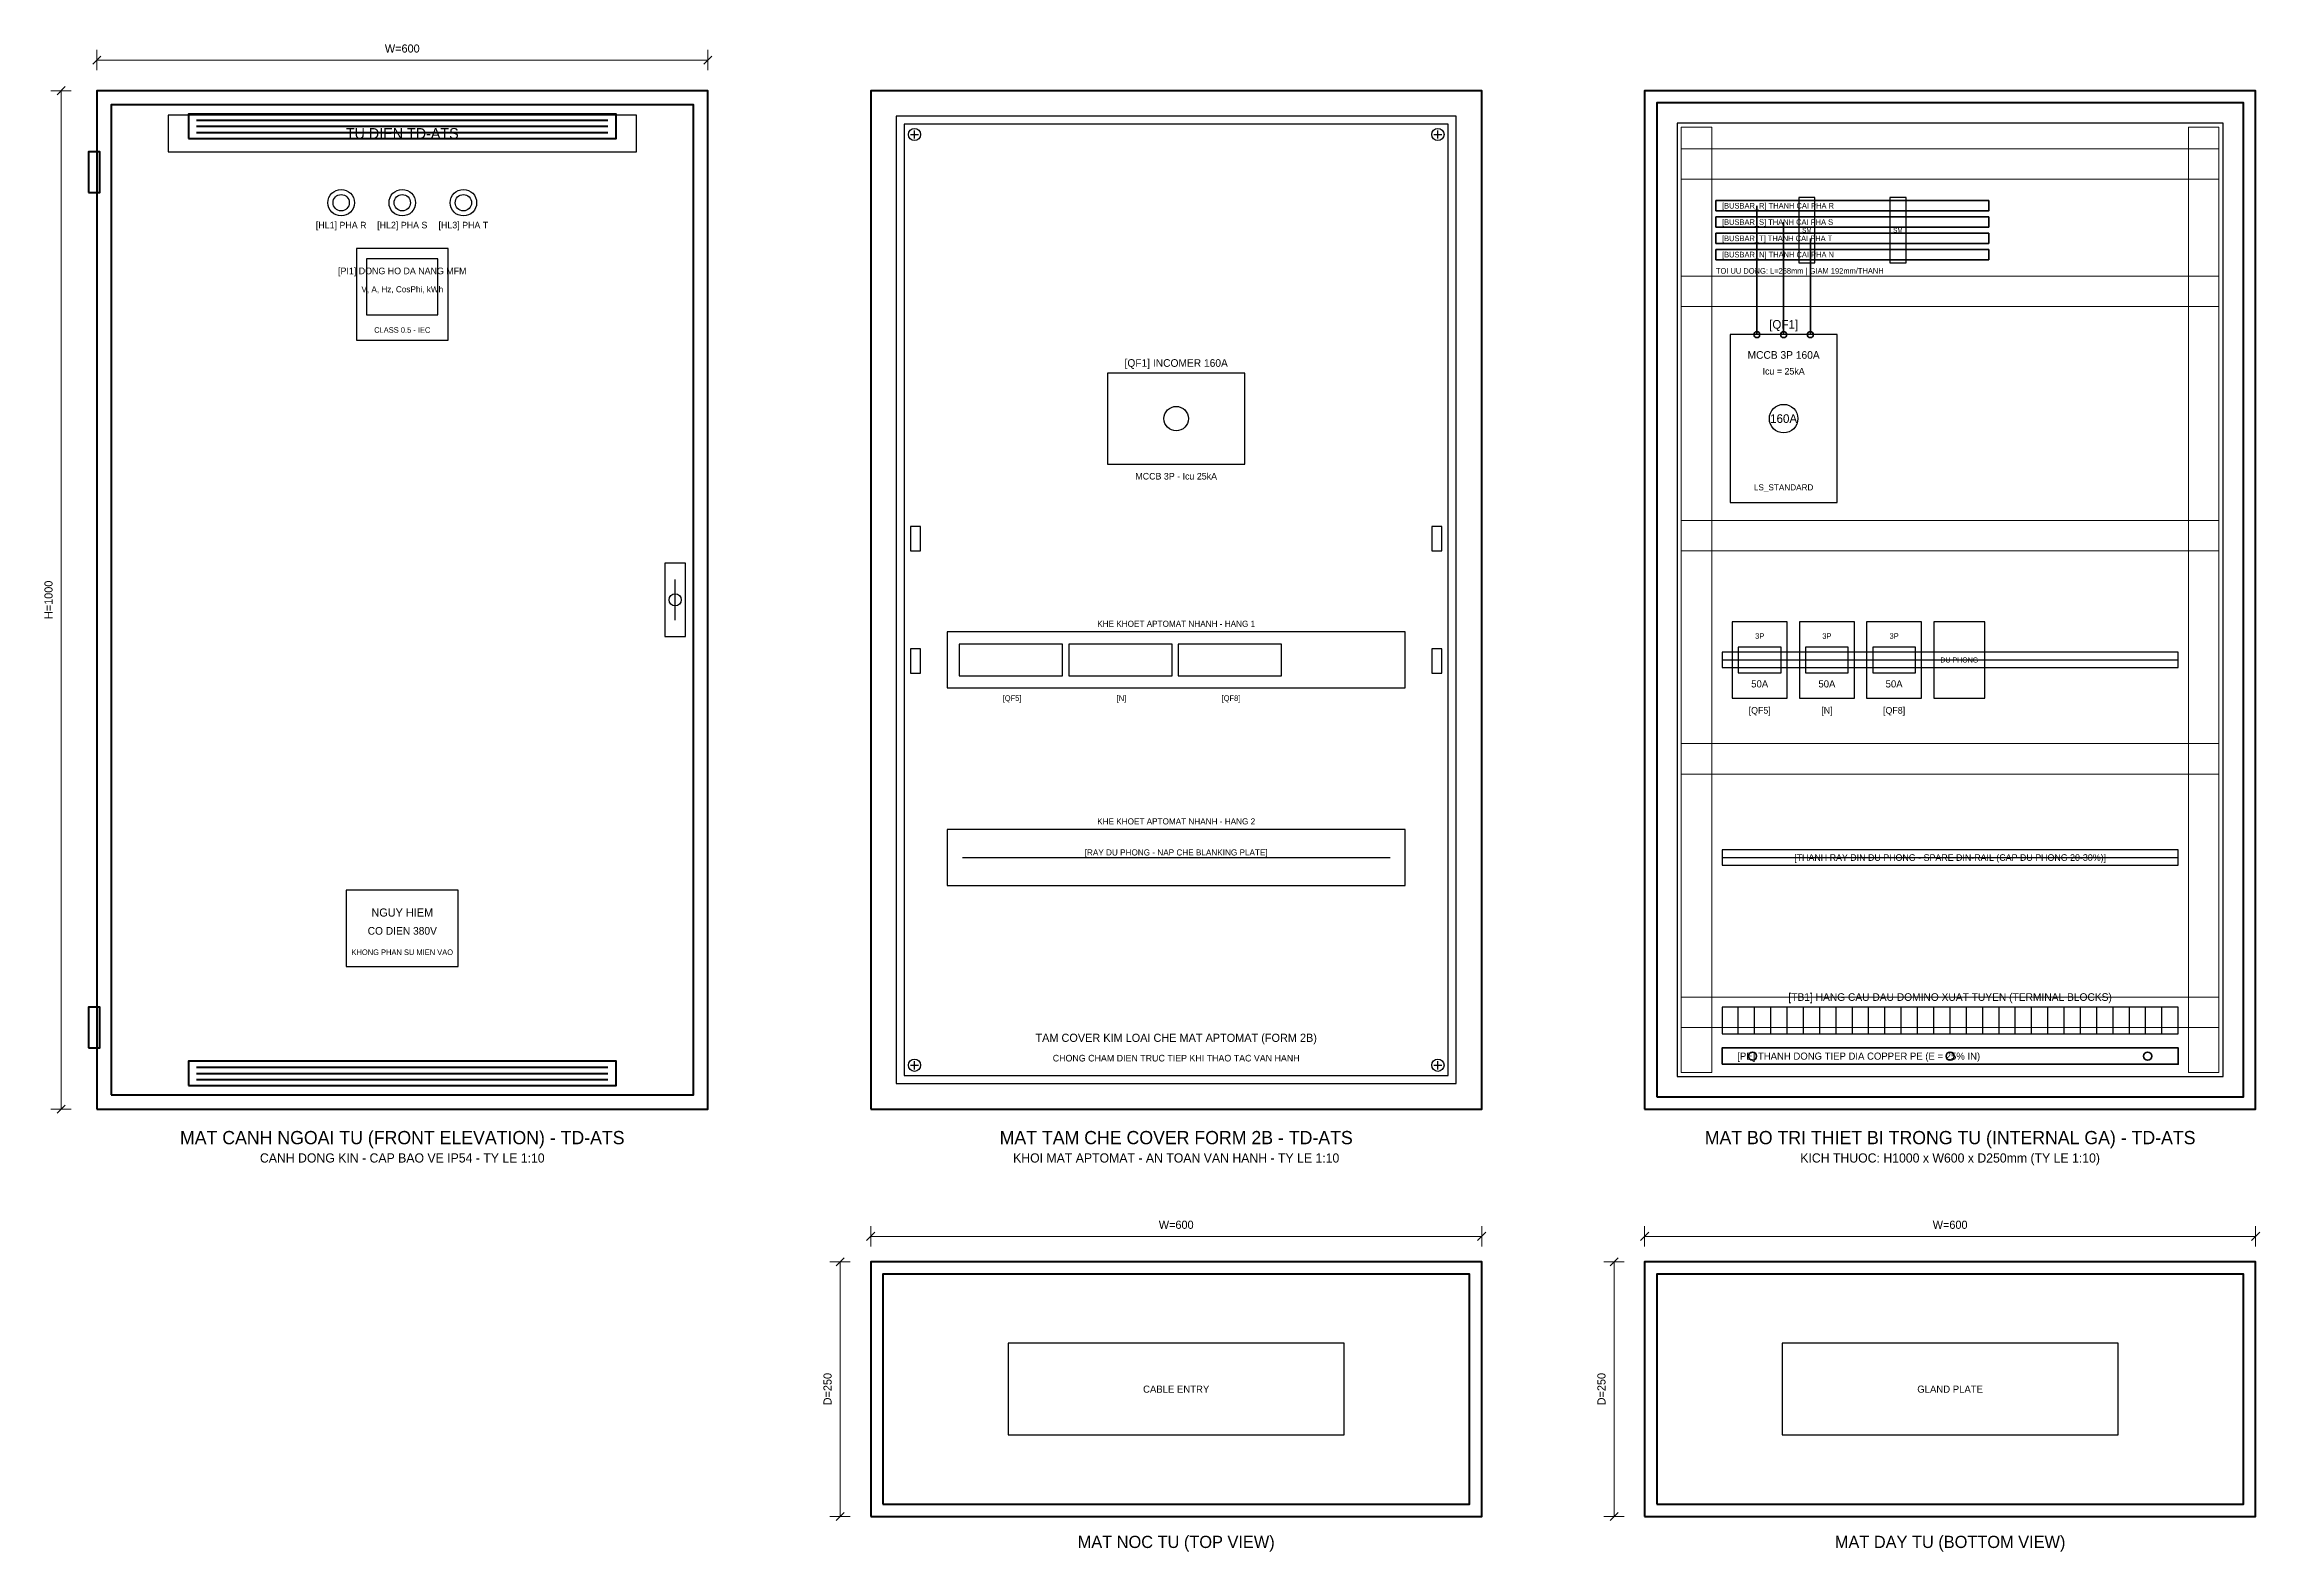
# Model space of a CAD drawing. Header units: metres. Extents: x 48 to 4350, y -335 to 1146.
# Drawn here: x 48 to 2224, y -335 to 1146 of the extents above; entities that cross this region are included whole.
import ezdxf
from ezdxf.enums import TextEntityAlignment as Align

# ---------------------------------------------------------------- set-up
doc = ezdxf.new("R2010")
doc.units = ezdxf.units.M
for name, color, linetype, lineweight in [('0_COPPER', 3, 'Continuous', 35), ('0_DEVICES', 7, 'Continuous', 30), ('0_DIM', 1, 'Continuous', 15), ('0_DOOR_ITEMS', 1, 'Continuous', 25), ('0_DUCTS', 8, 'Continuous', 18), ('0_FRAME', 6, 'Continuous', 40), ('0_PLATE', 4, 'Continuous', 25), ('0_TEXT', 7, 'Continuous', 20), ('0_TEXT_TITLE', 3, 'Continuous', 30)]:
    doc.layers.add(name, color=color, linetype=linetype, lineweight=lineweight)

msp = doc.modelspace()

# ---------------------------------------------------------------- linework, layer by layer
at = {"layer": '0_COPPER', "color": 1}
msp.add_line((1730.2, 860.5), (1730.2, 987), dxfattribs=at)
at = {"layer": '0_COPPER', "color": 2}
msp.add_line((1756.5, 860.5), (1756.5, 971), dxfattribs=at)
at = {"layer": '0_COPPER', "color": 3}
msp.add_line((1782.8, 860.5), (1782.8, 955), dxfattribs=at)
at = {"layer": '0_COPPER', "color": 1}
msp.add_lwpolyline([(1690, 982), (1958, 982), (1958, 992), (1690, 992), (1690, 982)], close=True, dxfattribs=at)
at = {"layer": '0_COPPER', "color": 2}
msp.add_lwpolyline([(1690, 966), (1958, 966), (1958, 976), (1690, 976), (1690, 966)], close=True, dxfattribs=at)
at = {"layer": '0_COPPER', "color": 5}
msp.add_lwpolyline([(1690, 950), (1958, 950), (1958, 960), (1690, 960), (1690, 950)], close=True, dxfattribs=at)
at = {"layer": '0_COPPER', "color": 4}
msp.add_lwpolyline([(1690, 934), (1958, 934), (1958, 944), (1690, 944), (1690, 934)], close=True, dxfattribs=at)
at = {"layer": '0_COPPER', "color": 3}
msp.add_lwpolyline([(1696, 144), (2144, 144), (2144, 160), (1696, 160), (1696, 144)], close=True, dxfattribs=at)
at = {"layer": '0_COPPER', "color": 1}
msp.add_circle((1730.2, 860.5), 3, dxfattribs=at)
at = {"layer": '0_COPPER', "color": 2}
msp.add_circle((1756.5, 860.5), 3, dxfattribs=at)
at = {"layer": '0_COPPER', "color": 3}
for centre, radius in [((1782.8, 860.5), 3), ((1726, 152), 4), ((1920, 152), 4), ((2114, 152), 4)]:
    msp.add_circle(centre, radius, dxfattribs=at)
at = {"layer": '0_DEVICES'}
for p, q in [((668, 580), (668, 620)), ((1712, 174), (1712, 200)), ((1728, 174), (1728, 200)), ((1744, 174), (1744, 200)), ((1760, 174), (1760, 200)), ((1776, 174), (1776, 200)), ((1792, 174), (1792, 200)), ((1808, 174), (1808, 200)), ((1824, 174), (1824, 200)), ((1840, 174), (1840, 200)), ((1856, 174), (1856, 200)), ((1872, 174), (1872, 200)), ((1888, 174), (1888, 200)), ((1904, 174), (1904, 200)), ((1920, 174), (1920, 200)), ((1936, 174), (1936, 200)), ((1952, 174), (1952, 200)), ((1968, 174), (1968, 200)), ((1984, 174), (1984, 200)), ((2000, 174), (2000, 200)), ((2016, 174), (2016, 200)), ((2032, 174), (2032, 200)), ((2048, 174), (2048, 200)), ((2064, 174), (2064, 200)), ((2080, 174), (2080, 200)), ((2096, 174), (2096, 200)), ((2112, 174), (2112, 200)), ((2128, 174), (2128, 200))]:
    msp.add_line(p, q, dxfattribs=at)
at = {"layer": '0_DEVICES', "color": 8}
msp.add_line((950, 347), (1370, 347), dxfattribs=at)
at = {"layer": '0_DEVICES'}
for points in [[(1704, 695.5), (1809, 695.5), (1809, 860.5), (1704, 860.5), (1704, 695.5)], [(1092.5, 733.4), (1227.5, 733.4), (1227.5, 822.6), (1092.5, 822.6), (1092.5, 733.4)], [(899, 648), (909, 648), (909, 672), (899, 672), (899, 648)], [(1411, 648), (1421, 648), (1421, 672), (1411, 672), (1411, 648)], [(658, 564), (678, 564), (678, 636), (658, 636), (658, 564)], [(935, 513.5), (1385, 513.5), (1385, 568.5), (935, 568.5), (935, 513.5)], [(1706, 503.5), (1760, 503.5), (1760, 578.5), (1706, 578.5), (1706, 503.5)], [(1772, 503.5), (1826, 503.5), (1826, 578.5), (1772, 578.5), (1772, 503.5)], [(1838, 503.5), (1892, 503.5), (1892, 578.5), (1838, 578.5), (1838, 503.5)], [(899, 528), (909, 528), (909, 552), (899, 552), (899, 528)], [(947, 525.5), (1048.5, 525.5), (1048.5, 556.5), (947, 556.5), (947, 525.5)], [(1054.5, 525.5), (1156, 525.5), (1156, 556.5), (1054.5, 556.5), (1054.5, 525.5)], [(1162, 525.5), (1263.5, 525.5), (1263.5, 556.5), (1162, 556.5), (1162, 525.5)], [(1411, 528), (1421, 528), (1421, 552), (1411, 552), (1411, 528)], [(1712, 528.5), (1754, 528.5), (1754, 553.5), (1712, 553.5), (1712, 528.5)], [(1778, 528.5), (1820, 528.5), (1820, 553.5), (1778, 553.5), (1778, 528.5)], [(1844, 528.5), (1886, 528.5), (1886, 553.5), (1844, 553.5), (1844, 528.5)], [(935, 319.5), (1385, 319.5), (1385, 374.5), (935, 374.5), (935, 319.5)], [(1696, 174), (2144, 174), (2144, 200), (1696, 200), (1696, 174)]]:
    msp.add_lwpolyline(points, close=True, dxfattribs=at)
for centre, radius in [((1160, 778), 12), ((1756.5, 778), 14), ((668, 600), 6)]:
    msp.add_circle(centre, radius, dxfattribs=at)
at = {"layer": '0_DIM', "color": 1}
for p, q in [((96, 1126), (104, 1134)), ((100, 1120), (100, 1140)), ((696, 1126), (704, 1134)), ((700, 1120), (700, 1140)), ((100, 1130), (700, 1130)), ((55, 1100), (75, 1100)), ((61, 1096), (69, 1104)), ((65, 100), (65, 1100)), ((55, 100), (75, 100)), ((61, 96), (69, 104)), ((856, -29), (864, -21)), ((860, -35), (860, -15)), ((1456, -29), (1464, -21)), ((1460, -35), (1460, -15)), ((1616, -29), (1624, -21)), ((1620, -35), (1620, -15)), ((2216, -29), (2224, -21)), ((2220, -35), (2220, -15)), ((860, -25), (1460, -25)), ((1620, -25), (2220, -25)), ((820, -50), (840, -50)), ((826, -54), (834, -46)), ((830, -300), (830, -50)), ((1580, -50), (1600, -50)), ((1586, -54), (1594, -46)), ((1590, -300), (1590, -50)), ((820, -300), (840, -300)), ((826, -304), (834, -296)), ((1580, -300), (1600, -300)), ((1586, -304), (1594, -296))]:
    msp.add_line(p, q, dxfattribs=at)
at = {"layer": '0_DOOR_ITEMS', "color": 7}
msp.add_lwpolyline([(355, 855), (445, 855), (445, 945), (355, 945), (355, 855)], close=True, dxfattribs=at)
at = {"layer": '0_DOOR_ITEMS', "color": 4}
msp.add_lwpolyline([(365, 880), (435, 880), (435, 935), (365, 935), (365, 880)], close=True, dxfattribs=at)
at = {"layer": '0_DOOR_ITEMS', "color": 2}
msp.add_lwpolyline([(345, 240), (455, 240), (455, 315), (345, 315), (345, 240)], close=True, dxfattribs=at)
at = {"layer": '0_DOOR_ITEMS', "color": 1}
for radius in [13, 8]:
    msp.add_circle((340, 990), radius, dxfattribs=at)
at = {"layer": '0_DOOR_ITEMS', "color": 2}
for radius in [13, 8]:
    msp.add_circle((400, 990), radius, dxfattribs=at)
at = {"layer": '0_DOOR_ITEMS', "color": 3}
for radius in [13, 8]:
    msp.add_circle((460, 990), radius, dxfattribs=at)
at = {"layer": '0_DUCTS'}
for points in [[(1656, 136), (1686, 136), (1686, 1064), (1656, 1064), (1656, 136)], [(2154, 136), (2184, 136), (2184, 1064), (2154, 1064), (2154, 136)], [(1656, 1013), (2184, 1013), (2184, 1043), (1656, 1043), (1656, 1013)], [(1656, 888), (2184, 888), (2184, 918), (1656, 918), (1656, 888)], [(1656, 648), (2184, 648), (2184, 678), (1656, 678), (1656, 648)], [(1656, 429), (2184, 429), (2184, 459), (1656, 459), (1656, 429)], [(1656, 180), (2184, 180), (2184, 210), (1656, 210), (1656, 180)]]:
    msp.add_lwpolyline(points, close=True, dxfattribs=at)
at = {"layer": '0_FRAME'}
for p, q in [((198, 1071), (602, 1071)), ((198, 1065), (602, 1065)), ((198, 1059), (602, 1059)), ((198, 141), (602, 141)), ((198, 135), (602, 135)), ((198, 129), (602, 129))]:
    msp.add_line(p, q, dxfattribs=at)
for points in [[(100, 100), (700, 100), (700, 1100), (100, 1100), (100, 100)], [(860, 100), (1460, 100), (1460, 1100), (860, 1100), (860, 100)], [(1620, 100), (2220, 100), (2220, 1100), (1620, 1100), (1620, 100)], [(1632, 112), (2208, 112), (2208, 1088), (1632, 1088), (1632, 112)], [(114, 114), (686, 114), (686, 1086), (114, 1086), (114, 114)], [(190, 1053), (610, 1053), (610, 1077), (190, 1077), (190, 1053)], [(92, 1000), (103, 1000), (103, 1040), (92, 1040), (92, 1000)], [(92, 160), (103, 160), (103, 200), (92, 200), (92, 160)], [(190, 123), (610, 123), (610, 147), (190, 147), (190, 123)], [(860, -300), (1460, -300), (1460, -50), (860, -50), (860, -300)], [(872, -288), (1448, -288), (1448, -62), (872, -62), (872, -288)], [(1620, -300), (2220, -300), (2220, -50), (1620, -50), (1620, -300)], [(1632, -288), (2208, -288), (2208, -62), (1632, -62), (1632, -288)]]:
    msp.add_lwpolyline(points, close=True, dxfattribs=at)
at = {"layer": '0_PLATE', "color": 4}
for p, q in [((899, 1057), (907, 1057)), ((903, 1053), (903, 1061)), ((1413, 1057), (1421, 1057)), ((1417, 1053), (1417, 1061)), ((899, 143), (907, 143)), ((903, 139), (903, 147)), ((1413, 143), (1421, 143)), ((1417, 139), (1417, 147))]:
    msp.add_line(p, q, dxfattribs=at)
at = {"layer": '0_PLATE'}
for p, q in [((1696, 541), (2144, 541)), ((1696, 347), (2144, 347))]:
    msp.add_line(p, q, dxfattribs=at)
at = {"layer": '0_PLATE', "color": 4}
for points in [[(170, 1040), (630, 1040), (630, 1076), (170, 1076), (170, 1040)], [(885, 125), (1435, 125), (1435, 1075), (885, 1075), (885, 125)], [(893, 133), (1427, 133), (1427, 1067), (893, 1067), (893, 133)]]:
    msp.add_lwpolyline(points, close=True, dxfattribs=at)
at = {"layer": '0_PLATE'}
for points in [[(1652, 132), (2188, 132), (2188, 1068), (1652, 1068), (1652, 132)], [(1696, 533.5), (2144, 533.5), (2144, 548.5), (1696, 548.5), (1696, 533.5)], [(1696, 339.5), (2144, 339.5), (2144, 354.5), (1696, 354.5), (1696, 339.5)], [(995, -220), (1325, -220), (1325, -130), (995, -130), (995, -220)], [(1755, -220), (2085, -220), (2085, -130), (1755, -130), (1755, -220)]]:
    msp.add_lwpolyline(points, close=True, dxfattribs=at)
at = {"layer": '0_PLATE', "color": 8}
for points in [[(1771.3, 931), (1787.3, 931), (1787.3, 995), (1771.3, 995), (1771.3, 931)], [(1860.7, 931), (1876.7, 931), (1876.7, 995), (1860.7, 995), (1860.7, 931)], [(1904, 503.5), (1954, 503.5), (1954, 578.5), (1904, 578.5), (1904, 503.5)]]:
    msp.add_lwpolyline(points, close=True, dxfattribs=at)
at = {"layer": '0_PLATE', "color": 4}
for centre in [(903, 1057), (1417, 1057), (903, 143), (1417, 143)]:
    msp.add_circle(centre, 6, dxfattribs=at)

# ---------------------------------------------------------------- texts
at = {"layer": '0_COPPER', "color": 3}
for s, height, p in [('TOI UU DONG: L=268mm | GIAM 192mm/THANH', 5.5, (1690, 923)), ('[PE] THANH DONG TIEP DIA COPPER PE (E = 25% IN)', 7, (1711, 152))]:
    msp.add_text(s, height=height, dxfattribs=at).set_placement(p, align=Align.MIDDLE_LEFT)
at = {"layer": '0_TEXT', "color": 1}
for p in [(400, 1135), (1160, -20), (1920, -20)]:
    msp.add_text('W=600', height=8, dxfattribs=at).set_placement(p, align=Align.BOTTOM_CENTER)
msp.add_text('[BUSBAR_R] THANH CAI PHA R', height=5.5, dxfattribs=at).set_placement((1696, 987), align=Align.MIDDLE_LEFT)
msp.add_text('[HL1] PHA R', height=6.5, dxfattribs=at).set_placement((340, 968), align=Align.MIDDLE_CENTER)
at = {"layer": '0_TEXT', "color": 2}
for s, height, p in [('[HL2] PHA S', 6.5, (400, 968)), ('KHONG PHAN SU MIEN VAO', 5.5, (400, 254))]:
    msp.add_text(s, height=height, dxfattribs=at).set_placement(p, align=Align.MIDDLE_CENTER)
at = {"layer": '0_TEXT', "color": 3}
msp.add_text('[HL3] PHA T', height=6.5, dxfattribs=at).set_placement((460, 968), align=Align.MIDDLE_CENTER)
at = {"layer": '0_TEXT', "color": 2}
msp.add_text('[BUSBAR_S] THANH CAI PHA S', height=5.5, dxfattribs=at).set_placement((1696, 971), align=Align.MIDDLE_LEFT)
at = {"layer": '0_TEXT', "color": 5}
msp.add_text('[BUSBAR_T] THANH CAI PHA T', height=5.5, dxfattribs=at).set_placement((1696, 955), align=Align.MIDDLE_LEFT)
at = {"layer": '0_TEXT', "color": 8}
for s, height, p in [('SM', 4.5, (1779.3, 963)), ('SM', 4.5, (1868.7, 963)), ('DU PHONG', 5, (1929, 541)), ('[RAY DU PHONG - NAP CHE BLANKING PLATE]', 6, (1160, 352)), ('[THANH RAY DIN DU PHONG - SPARE DIN-RAIL (CAP DU PHONG 20-30%)]', 6.5, (1920, 347))]:
    msp.add_text(s, height=height, dxfattribs=at).set_placement(p, align=Align.MIDDLE_CENTER)
at = {"layer": '0_TEXT', "color": 4}
msp.add_text('[BUSBAR_N] THANH CAI PHA N', height=5.5, dxfattribs=at).set_placement((1696, 939), align=Align.MIDDLE_LEFT)
at = {"layer": '0_TEXT'}
for s, height, p in [('V, A, Hz, CosPhi, kWh', 6, (400, 905)), ('CLASS 0.5 - IEC', 5.5, (400, 865)), ('MCCB 3P 160A', 7.5, (1756.5, 840.5)), ('Icu = 25kA', 6.5, (1756.5, 824.5)), ('MCCB 3P - Icu 25kA', 6.5, (1160, 721.4)), ('LS_STANDARD', 6, (1756.5, 710.5)), ('KHE KHOET APTOMAT NHANH - HANG 1', 6, (1160, 576.5)), ('3P', 5.5, (1733, 564.5)), ('3P', 5.5, (1799, 564.5)), ('3P', 5.5, (1865, 564.5)), ('KHE KHOET APTOMAT NHANH - HANG 2', 6, (1160, 382.5)), ('[TB1] HANG CAU DAU DOMINO XUAT TUYEN (TERMINAL BLOCKS)', 7.5, (1920, 210)), ('CHONG CHAM DIEN TRUC TIEP KHI THAO TAC VAN HANH', 6.5, (1160, 150)), ('CANH DONG KIN - CAP BAO VE IP54 - TY LE 1:10', 9, (400, 52)), ('KHOI MAT APTOMAT - AN TOAN VAN HANH - TY LE 1:10', 9, (1160, 52)), ('KICH THUOC: H1000 x W600 x D250mm (TY LE 1:10)', 9, (1920, 52)), ('CABLE ENTRY', 7, (1160, -175)), ('GLAND PLATE', 7, (1920, -175))]:
    msp.add_text(s, height=height, dxfattribs=at).set_placement(p, align=Align.MIDDLE_CENTER)
at = {"layer": '0_TEXT', "color": 1}
for s, p in [('H=1000', (59, 600)), ('D=250', (824, -175)), ('D=250', (1584, -175))]:
    msp.add_text(s, height=8, rotation=90, dxfattribs=at).set_placement(p, align=Align.BOTTOM_CENTER)
at = {"layer": '0_TEXT_TITLE', "color": 3}
for s, height, p in [('TU DIEN TD-ATS', 10.5, (400, 1058)), ('[PI1] DONG HO DA NANG MFM', 6.5, (400, 923)), ('[QF1]', 8.5, (1756.5, 870.5)), ('[QF1] INCOMER 160A', 7.5, (1160, 832.6)), ('[QF5]', 5.5, (998.8, 503.5)), ('[N]', 5.5, (1106.2, 503.5)), ('[QF8]', 5.5, (1213.8, 503.5)), ('[QF5]', 6.5, (1733, 491.5)), ('[N]', 6.5, (1799, 491.5)), ('[QF8]', 6.5, (1865, 491.5)), ('TAM COVER KIM LOAI CHE MAT APTOMAT (FORM 2B)', 8, (1160, 170))]:
    msp.add_text(s, height=height, dxfattribs=at).set_placement(p, align=Align.MIDDLE_CENTER)
at = {"layer": '0_TEXT_TITLE'}
for s, height, p in [('160A', 8.5, (1756.5, 778)), ('50A', 7, (1733, 517.5)), ('50A', 7, (1799, 517.5)), ('50A', 7, (1865, 517.5)), ('MAT CANH NGOAI TU (FRONT ELEVATION) - TD-ATS', 13, (400, 72)), ('MAT TAM CHE COVER FORM 2B - TD-ATS', 13, (1160, 72)), ('MAT BO TRI THIET BI TRONG TU (INTERNAL GA) - TD-ATS', 13, (1920, 72)), ('MAT NOC TU (TOP VIEW)', 12, (1160, -325)), ('MAT DAY TU (BOTTOM VIEW)', 12, (1920, -325))]:
    msp.add_text(s, height=height, dxfattribs=at).set_placement(p, align=Align.MIDDLE_CENTER)
at = {"layer": '0_TEXT_TITLE', "color": 1}
for s, height, p in [('NGUY HIEM', 8, (400, 293)), ('CO DIEN 380V', 7.5, (400, 275))]:
    msp.add_text(s, height=height, dxfattribs=at).set_placement(p, align=Align.MIDDLE_CENTER)

doc.saveas('drawing.dxf')
